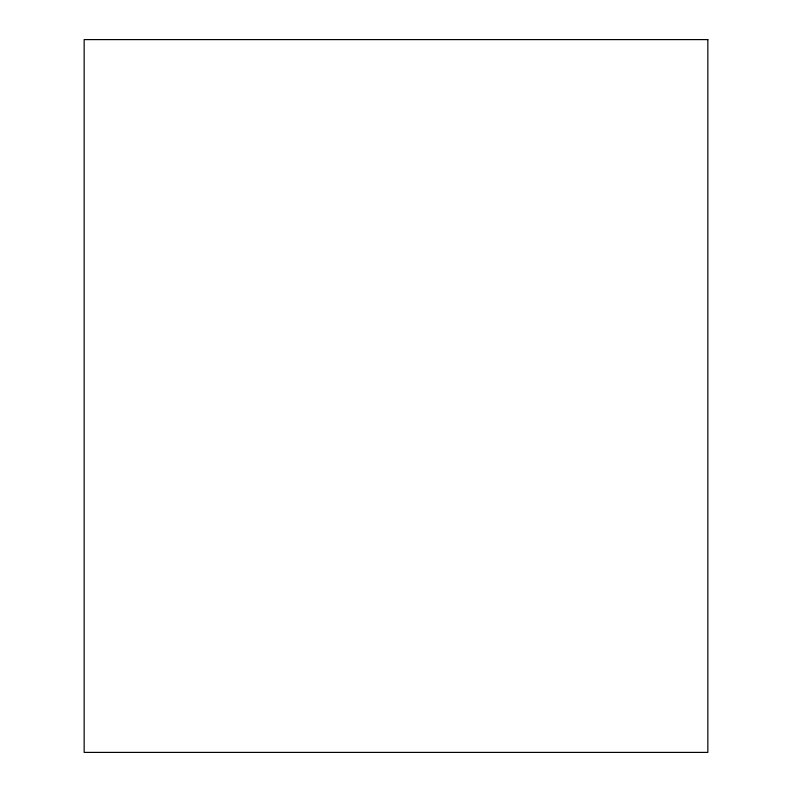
<?xml version="1.0" encoding="UTF-8"?>
<svg xmlns="http://www.w3.org/2000/svg" width="792" height="792" viewBox="0 0 792 792"><rect width="100%" height="100%" fill="white"/><g stroke="black" fill="none" stroke-linecap="round" stroke-linejoin="round"><path stroke-width="1.19" d="M707.85 39.6L84.15 39.6L84.15 752.4L707.85 752.4L707.85 39.6"/></g></svg>
